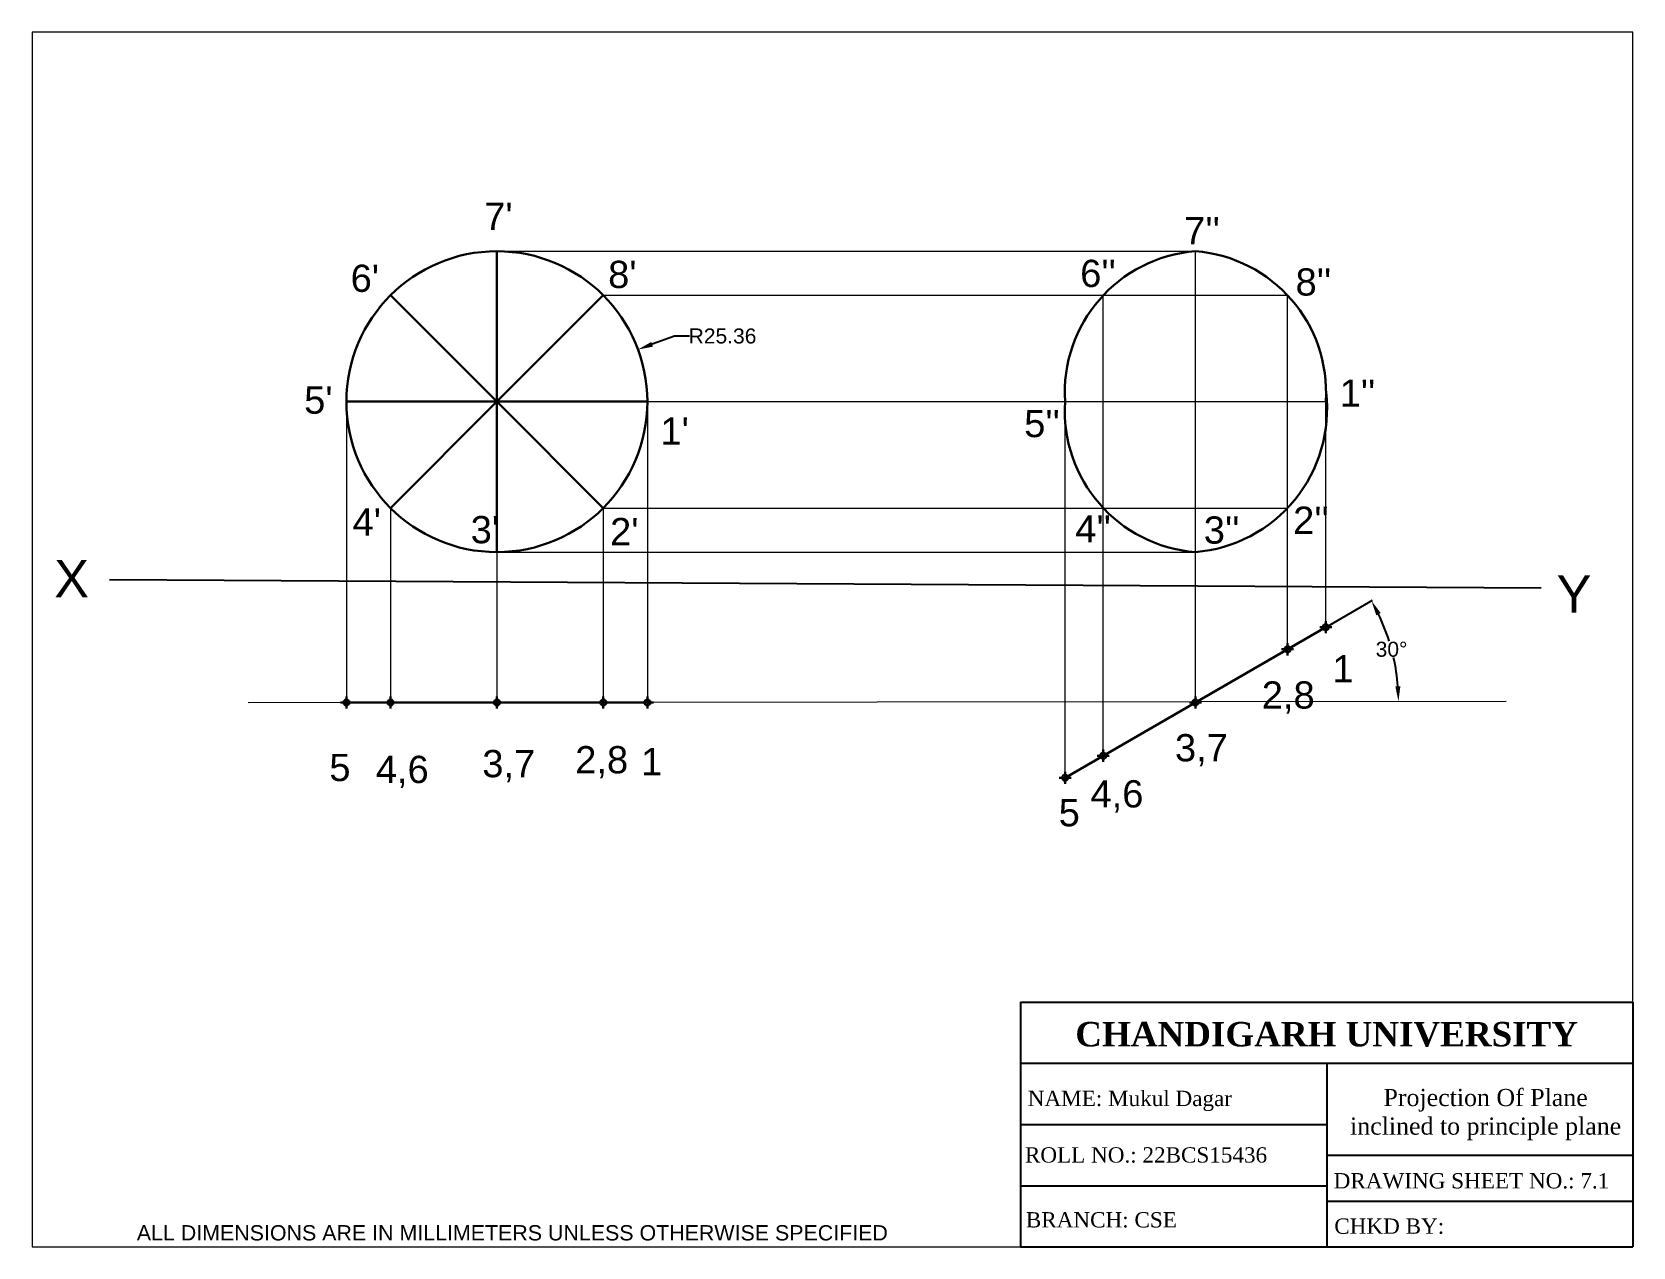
# Paper-space layout 'Layout1' of a CAD drawing. Header units: millimetres. Extents: x 0 to 261, y 0 to 198.
# The model-space entities are those that its viewports show. They can reach past a viewport. Long polylines and large blocks are cut down to what shows.
import ezdxf

# ---------------------------------------------------------------- set-up
doc = ezdxf.new("R2010")
doc.units = ezdxf.units.MM
doc.header["$PDMODE"] = 34
doc.linetypes.add('ACAD_ISO08W100', pattern=[36, 24, -3, 6, -3])
doc.layers.add('thick continuous', color=7, linetype='Continuous', lineweight=30)
doc.styles.get("Standard").update_dxf_attribs({"font": 'arial.ttf'})
doc.dimstyles.get("Standard").update_dxf_attribs({"dimtxt": 2.5, "dimasz": 2.5, "dimexe": 0.18, "dimexo": 0.0625, "dimgap": 0.09, "dimtad": 0, "dimtih": 1, "dimtoh": 1, "dimdec": 1, "dimzin": 0, "dimdsep": 46, "dimtxsty": 'Standard', "dimcen": 0.09, "dimadec": 0, "dimazin": 0, "dimtfac": 1, "dimtdec": 1, "dimtofl": 0, "dimtmove": 0, "dimatfit": 3, "dimfxl": 1, "dimtolj": 1, "dimtzin": 0, "dimarcsym": 0})

# ---------------------------------------------------------------- blocks, each defined once
blk = doc.blocks.new('*U3')
at = {"layer": 'thick continuous'}
blk.add_line((-12.5, 0), (12.5, 0), dxfattribs=at)
blk = doc.blocks.new('*U4')
at = {"layer": 'thick continuous', "color": 0, "linetype": 'ByBlock', "lineweight": -2, "transparency": 16777216}
for p, rotation in [((344.0413226528898, 173.6162573987615), 90), ((335.2024878880579, 169.9550921635933), 135), ((352.8801574177216, 169.9550921635933), 45), ((331.5413226528898, 161.1162573987615), 180), ((335.2024878880579, 152.2774226339296), 225.0000000000001), ((344.0413226528898, 148.6162573987615), 270), ((352.8801574177216, 152.2774226339297), 315.0000000000001)]:
    blk.add_blockref('*U3', p, dxfattribs=dict(at, rotation=rotation))
blk.add_blockref('*U3', (356.5413226528898, 161.1162573987615), dxfattribs=at)
blk = doc.blocks.new('*D6')
at = {"layer": 'Defpoints', "color": 0, "transparency": 16777216}
for p in [(481.7741865271962, 123.6162573987615), (493.3497030430489, 117.1068911176819), (302.7210467149554, 111.1162573987615), (511.7836064576156, 111.3249909828008), (438.4729163379742, 98.6162573987615)]:
    blk.add_point(p, dxfattribs=at)
at = {"layer": 'thick continuous', "color": 0, "lineweight": -2, "transparency": 16777216}
blk.add_line((481.8283131149327, 123.6475073987615), (489.5343195485728, 128.0965722876007), dxfattribs=at)
for start, end in [(17.46705937983391, 25.71882696679515), (4.338378634479613, 12.61771644636406)]:
    blk.add_arc((460.3962231035086, 111.2736844613695), 33.46577565246213, start, end, dxfattribs=at)
at = {"layer": 'thick continuous', "color": 0, "transparency": 16777216}
for points in [[(490.1783204412614, 125.6016202395545), (490.9150678370942, 125.99103996065), (489.3784349758916, 128.0065722876007)], [(494.1824689836468, 113.8212374228898), (493.3497486545337, 113.7892796706816), (493.8619820757149, 111.3070975594464)]]:
    blk.add_solid(points, dxfattribs=at)
at = {"layer": 'thick continuous', "color": 0, "transparency": 16777216, "insert": (492.717352101437, 119.9514007692581), "char_height": 2.5, "attachment_point": 5}
blk.add_mtext('\\A1;30°', dxfattribs=at)
blk = doc.blocks.new('*D7')
at = {"layer": 'Defpoints', "color": 0, "transparency": 16777216}
for p in [(367.4911121695841, 169.7827083230285), (344.04132265289, 161.1162573987615)]:
    blk.add_point(p, dxfattribs=at)
at = {"layer": 'thick continuous', "color": 0, "lineweight": -2, "transparency": 16777216}
for p, q in [((373.5336077324142, 172.0158623229008), (369.8360911212536, 170.6493534154553)), ((376.0336077324142, 172.0158623229008), (373.5336077324142, 172.0158623229008)), ((343.95132265289, 161.1162573987615), (344.13132265289, 161.1162573987615)), ((344.0413226528901, 161.0262573987615), (344.04132265289, 161.2062573987615))]:
    blk.add_line(p, q, dxfattribs=at)
at = {"layer": 'thick continuous', "color": 0, "transparency": 16777216}
blk.add_solid([(369.6916502725157, 171.0401832407335), (369.9805319699913, 170.258523590177), (367.4911121695841, 169.7827083230285)], dxfattribs=at)
at = {"layer": 'thick continuous', "color": 0, "transparency": 16777216, "insert": (381.5371479779803, 172.0158623229008), "char_height": 2.5, "attachment_point": 5}
blk.add_mtext('\\A1;R25.36', dxfattribs=at)

msp = doc.modelspace()

# ---------------------------------------------------------------- linework, layer by layer
at = {"layer": 'thick continuous', "lineweight": 9}
for p, q in [((344.0413226528898, 186.1162573987615), (460.123551432585, 186.1162573987615)), ((460.1235514325851, 111.1162573987615), (460.123551432585, 186.1162573987615)), ((361.7189921825535, 178.7939269284252), (475.43286232498, 178.7939269284251)), ((444.8142405401902, 102.2774226339296), (444.8142405401903, 178.7939269284251)), ((475.43286232498, 119.9550921635933), (475.43286232498, 178.7939269284251)), ((438.4729163379742, 98.61625739876149), (438.4729163379742, 164.2412573987604)), ((481.7741865271961, 123.6162573987615), (481.7741865271962, 164.2412573987599)), ((319.0413226528898, 161.1162573987615), (319.0413226528898, 111.1162573987615)), ((369.0413226528898, 161.1162573987615), (369.0413226528898, 111.1162573987615)), ((369.0413226528898, 161.1162573987615), (481.9606954694213, 161.1162573987615)), ((326.3636531232261, 143.4385878690978), (326.3636531232261, 111.1162573987615)), ((361.7189921825535, 143.4385878690978), (361.7189921825535, 111.1162573987615)), ((361.7189921825535, 143.4385878690978), (475.43286232498, 143.4385878690978)), ((344.0413226528898, 136.1162573987615), (344.0413226528898, 131.1162573987615)), ((344.0413226528898, 136.1162573987615), (460.1235514325851, 136.1162573987615)), ((344.0413226528898, 131.1162573987615), (344.0413226528898, 111.1162573987615)), ((302.7210467149554, 111.1162573987615), (511.7836064576155, 111.3249909828008))]:
    msp.add_line(p, q, dxfattribs=at)
at = {"layer": 'thick continuous', "lineweight": 25}
msp.add_line((517.5828285886587, 130.137210644385), (279.6520174132127, 131.4795142460013), dxfattribs=at)
at = {"layer": 'thick continuous'}
for p, q in [((481.7741865271961, 123.6162573987615), (438.4729163379741, 98.61625739876149)), ((369.0413226528898, 111.1162573987615), (319.0413226528898, 111.1162573987615))]:
    msp.add_line(p, q, dxfattribs=at)
msp.add_circle((344.0413226528898, 161.1162573987615), 25, dxfattribs=at)
for centre, radius, start, end in [((461.9277710238027, 162.6787573987616), 23.50684186749314, 94.40194965227415, 183.8112610494647), ((458.3193318413674, 162.6787573987615), 23.50684186749328, 356.1887389505357, 85.59805034772617), ((458.1750128138656, 159.8554953316048), 23.81907261798379, 274.6923715344652, 6.807241746904799), ((461.9277710238027, 159.5537573987614), 23.50684186749319, 176.1887389505354, 265.598050347726)]:
    msp.add_arc(centre, radius, start, end, dxfattribs=at)
for p in [(481.7741865271961, 123.6162573987615), (475.43286232498, 119.9550921635933), (319.0413226528898, 111.1162573987615), (326.3636531232261, 111.1162573987615), (344.0413226528898, 111.1162573987615), (361.7189921825535, 111.1162573987615), (369.0413226528898, 111.1162573987615), (460.1235514325851, 111.1162573987615), (444.8142405401902, 102.2774226339296), (438.4729163379741, 98.61625739876149)]:
    msp.add_point(p, dxfattribs=at)

# ---------------------------------------------------------------- block references
at = {"layer": 'thick continuous', "lineweight": 9}
msp.add_blockref('*U4', (0, 0), dxfattribs=at)

# ---------------------------------------------------------------- texts
at = {"layer": 'thick continuous', "attachment_point": 1}
for s, width, gutter_width, insert, char_height in [("7'", 22.73073321732829, 22.64203247176198, (341.9341363144418, 194.1725609436277), 4.528406494352396), ("7''", 22.73073321732829, 22.64203247176198, (458.2566749522967, 191.8115933488746), 4.528406494352396), ("6'", 22.73073321732829, 22.64203247176198, (319.7321131276743, 183.8887649370668), 4.528406494352396), ("8'", 22.73073321732829, 22.64203247176198, (362.5273174528221, 184.5315022327326), 4.528406494352396), ("6''", 22.73073321732829, 22.64203247176198, (440.9703740653655, 184.70254939815), 4.528406494352396), ("8''", 22.73073321732829, 22.64203247176198, (476.763184927259, 183.280740608005), 4.528406494352396), ("5'", 22.73073321732829, 22.64203247176198, (312.0096702007817, 163.6425408476858), 4.528406494352396), ("1''", 22.73073321732829, 22.64203247176198, (484.0844431042188, 164.7972256120291), 4.528406494352396), ("5''", 22.73073321732829, 22.64203247176198, (431.6638806988859, 159.7478987781064), 4.528406494352396), ("1'", 22.73073321732829, 22.64203247176198, (371.2150641492368, 158.5006432064513), 4.528406494352396), ("2''", 22.73073321732829, 22.64203247176198, (476.3564485645821, 143.673208060004), 4.528406494352396), ("4'", 22.73073321732829, 22.64203247176198, (320.053882267107, 143.3963174823968), 4.528406494352396), ("3'", 22.73073321732829, 22.64203247176198, (339.6817578115771, 142.1108428910651), 4.528406494352396), ("2'", 22.73073321732829, 22.64203247176198, (362.8490847678669, 141.7894742432323), 4.528406494352396), ("4''", 22.73073321732829, 22.64203247176198, (440.1569013400118, 142.2513992698591), 4.528406494352396), ("3''", 22.73073321732829, 22.64203247176198, (461.5105676781001, 142.0482835215265), 4.528406494352396), ('X', 30.95802586557172, 30.91976942738055, (270.4853728823451, 134.7934863843042), 6.183953885476111), ('Y', 30.95802586557172, 30.91976942738055, (520.1528660886446, 132.2294008689427), 6.183953885476111), ('1', 22.73073321732829, 22.64203247176198, (482.9004408208281, 118.9833889907461), 4.528406494352396), ('2,8', 22.73073321732829, 22.64203247176198, (471.1468392474188, 114.6331004955708), 4.528406494352396), ('2,8', 22.73073321732829, 22.64203247176198, (357.0572530287944, 103.8679759712256), 4.528406494352396), ('3,7', 22.73073321732829, 22.64203247176198, (456.7187961247142, 105.8657405075169), 4.528406494352396), ('5', 22.73073321732829, 22.64203247176198, (316.1926598914666, 102.5825013798939), 4.528406494352396), ('4,6', 22.73073321732829, 22.64203247176198, (323.9151028183593, 102.2611327320611), 4.528406494352396), ('3,7', 22.73073321732829, 22.64203247176198, (341.6123671750094, 103.2252386755598), 4.528406494352396), ('1', 22.73073321732829, 22.64203247176198, (367.9973800524618, 103.5466073233926), 4.528406494352396), ('4,6', 22.73073321732829, 22.64203247176198, (442.6821608565441, 98.198821385867), 4.528406494352396), ('5', 22.73073321732829, 22.64203247176198, (437.4001361057127, 95.06722665659578), 4.528406494352396)]:
    msp.add_mtext_dynamic_manual_height_columns(s, width=width, gutter_width=gutter_width, heights=[0], dxfattribs=dict(at, insert=insert, char_height=char_height))

# ---------------------------------------------------------------- dimensions: what is measured, and where the dimension line sits
at = {"layer": 'thick continuous'}
dim = msp.add_radius_dim(center=(344.04132265289, 161.1162573987615), mpoint=(367.4911121695841, 169.7827083230285), text='R25.36', dimstyle='Standard', dxfattribs=at)
dim.commit()
dim.dimension.update_dxf_attribs({"geometry": '*D7', "text_midpoint": (381.5371479779803, 172.0158623229008), "dimtype": 164})
dim = msp.add_angular_dim_2l(base=(493.3497030430489, 117.1068911176819), line1=((302.7210467149554, 111.1162573987615), (511.7836064576155, 111.3249909828008)), line2=((481.7741865271961, 123.6162573987615), (438.4729163379741, 98.61625739876149)), dimstyle='Standard', dxfattribs=at)
dim.commit()
dim.dimension.update_dxf_attribs({"geometry": '*D6', "text_midpoint": (492.717352101437, 119.9514007692581)})

psp = doc.layouts.get("Layout1")

# ---------------------------------------------------------------- linework, layer by layer
for p, q in [((161.4124850999897, 40), (261.4124850999897, 40)), ((161.4124850999897, 40), (161.4124850999897, 0)), ((261.4124850999897, 40), (261.4124850999897, 0)), ((161.4124850999897, 30), (261.4124850999897, 30)), ((161.4124850999897, 30), (194.2737131044596, 30)), ((211.4124850999897, 30), (211.4124850999897, 0)), ((161.4124850999897, 20), (211.4124850999897, 20)), ((211.4124850999897, 15), (261.4124850999897, 15)), ((161.4124850999897, 10), (211.4124850999897, 10)), ((211.4124850999897, 7.5), (261.4124850999897, 7.5)), ((161.4124850999897, 0), (261.4124850999897, 0))]:
    psp.add_line(p, q)

# ---------------------------------------------------------------- texts
at = {"attachment_point": 1}
for s, width, insert, char_height in [('\\pxqc;{\\fTimes New Roman|b1|i0|c0|p18;CHANDIGARH UNIVERSITY}', 80.81768802877514, (170.9806583280551, 36.75224385278511), 4), ('\\pxqc;{\\fTimes New Roman|b0|i0|c0|p18;Projection Of Plane inclined to principle plane}', 46.49849245652285, (214.1021944005215, 25.80997896889249), 2.8)]:
    psp.add_mtext_dynamic_manual_height_columns(s, width=width, gutter_width=40, heights=[0], dxfattribs=dict(at, insert=insert, char_height=char_height))
at = {"linetype": 'ACAD_ISO08W100', "lineweight": 100, "char_height": 2.5, "attachment_point": 1}
for s, width, insert in [('{\\fTimes New Roman|b0|i0|c0|p18;NAME: Mukul Dagar}', 45.31986930002677, (162.5889384262555, 25.51431508441533)), ('{\\fTimes New Roman|b0|i0|c0|p18;ROLL NO.: 22BCS15436}', 45.31986930002677, (162.1268471917783, 16.28331931136154)), ('{\\fTimes New Roman|b0|i0|c0|p18;DRAWING SHEET NO.: 7.1}', 45.31986930002677, (212.5423990440349, 12.0649790443822)), ('{\\fTimes New Roman|b0|i0|c0|p18;BRANCH: CSE}', 45.31986930002677, (162.2808776032707, 5.687546069620339)), ('{\\fTimes New Roman|b0|i0|c0|p18;CHKD BY: }', 47.97794783100562, (212.6428934249661, 4.657680116712072))]:
    psp.add_mtext_dynamic_manual_height_columns(s, width=width, gutter_width=25, heights=[0], dxfattribs=dict(at, insert=insert))
at = {"layer": 'thick continuous'}
psp.add_text('ALL DIMENSIONS ARE IN MILLIMETERS UNLESS OTHERWISE SPECIFIED', height=2.5, dxfattribs=at).set_placement((17.10993169739527, 1.064921505681696))

# ---------------------------------------------------------------- viewports
at = {"layer": 'thick continuous', "view_target_point": (152.2158852546611, 123.1748689525315)}
psp.add_viewport(center=(130.7062425499948, 99.20624895129887), size=(261.4124850999897, 198.4124979025977), view_center_point=(247.5955421651695, -1.588113023670518), view_height=201.9344670860019, dxfattribs=at)

doc.saveas('drawing.dxf')
